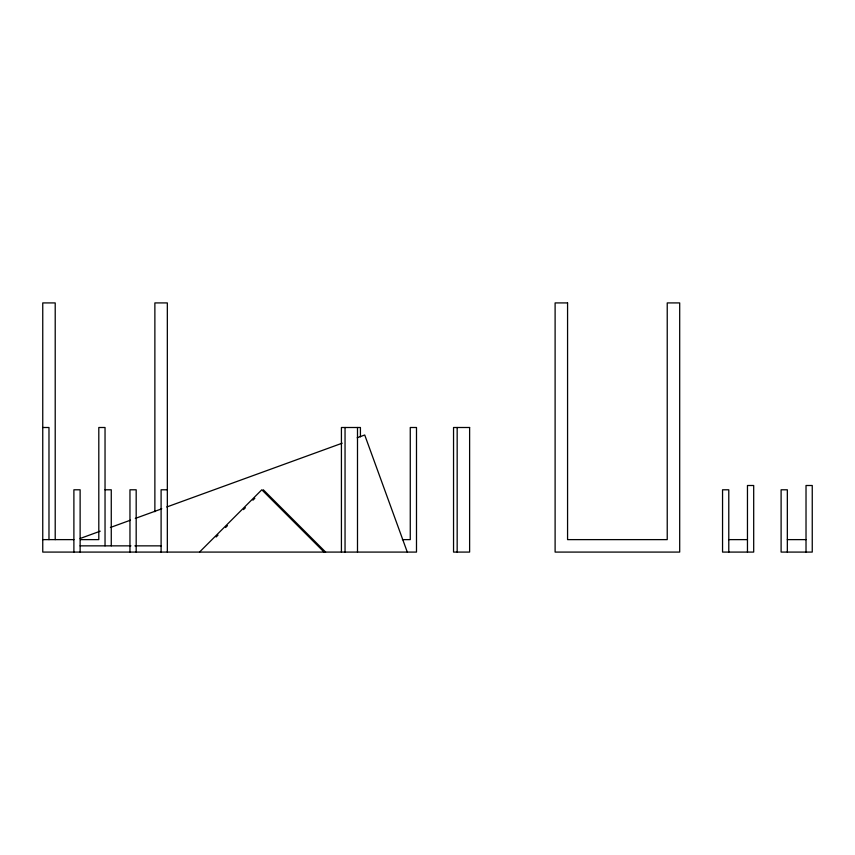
<?xml version="1.0" encoding="UTF-8"?>
<svg xmlns="http://www.w3.org/2000/svg" width="855" height="855" viewBox="0 0 855 855"><rect width="100%" height="100%" fill="white"/><g stroke="black" fill="none" stroke-linecap="round" stroke-linejoin="round"><path stroke-width="1.28" d="M199.525 552.084L261.812 489.787L324.098 552.084M216.133 536.983L218.025 535.091M225.57 527.546L227.462 525.654M243.504 509.612L245.396 507.72M252.941 500.175L254.833 498.283M80.156 538.479L100.217 531.179M110.402 527.482L130.441 520.193M135.314 518.419L161.766 508.8M166.778 506.983L342.171 443.2M357.198 437.739L364.722 435.003L407.29 552.084M42.75 427.5L48.981 427.5L48.981 539.623M105.037 489.787L111.268 489.787L111.268 545.853M167.334 489.787L161.103 489.787L161.103 552.084M42.75 539.623L73.893 539.623M80.456 539.623L98.806 539.623L98.806 427.5L105.037 427.5L105.037 545.853M402.395 539.623L410.261 539.623L410.261 427.5L416.492 427.5L416.492 552.084L42.75 552.084L42.75 302.916L55.212 302.916L55.212 539.623M728.781 539.623L747.462 539.623M787.337 539.623L806.019 539.623M80.124 545.853L130.943 545.853M134.876 545.853L161.103 545.853M263.319 489.787L325.616 552.084M806.019 552.084L806.019 485.501L812.25 485.501L812.25 552.084L781.107 552.084L781.107 489.787L787.337 489.787L787.337 552.084M747.462 552.084L747.462 485.501L753.693 485.501L753.693 552.084L722.55 552.084L722.55 489.787L728.781 489.787L728.781 552.084M457.169 427.5L457.169 552.084M360.425 436.841L360.425 427.5L341.423 427.5L341.423 552.084M357.497 427.5L357.497 552.084M345.046 427.5L345.046 552.084M167.334 552.084L167.334 302.916L154.873 302.916L154.873 511.696M136.18 552.084L136.18 489.787L129.96 489.787L129.96 552.084M80.124 552.084L80.124 489.787L73.893 489.787L73.893 552.084M567.57 302.916L555.109 302.916L555.109 552.084L679.693 552.084L679.693 302.916L667.231 302.916L667.231 539.623L567.57 539.623L567.57 302.916M469.619 427.5L453.545 427.5L453.545 552.084L469.619 552.084L469.619 427.5"/></g></svg>
